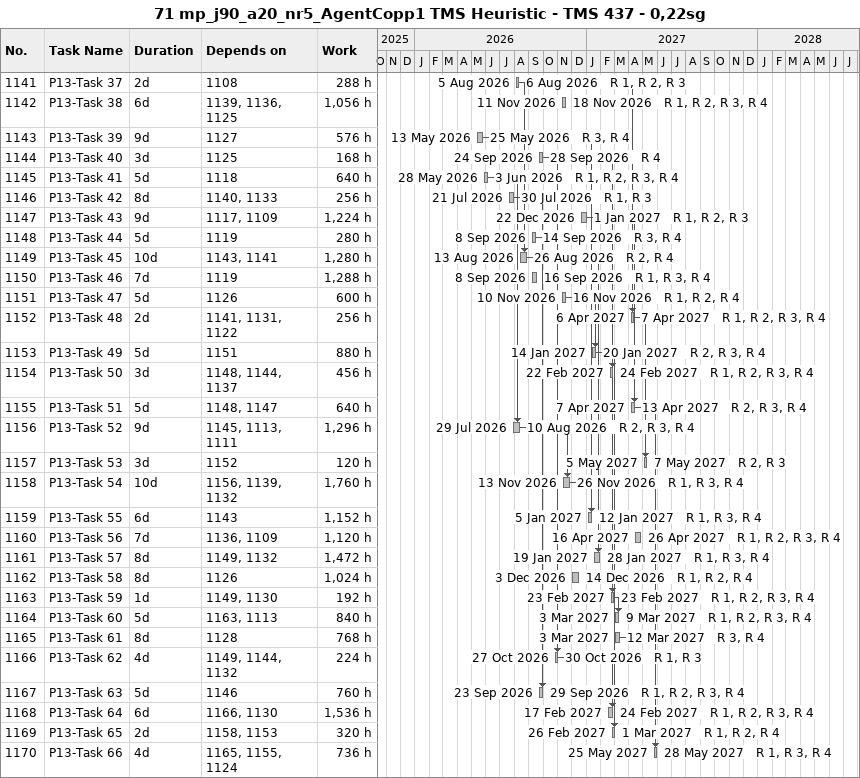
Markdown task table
71 mp_j90_a20_nr5_AgentCopp1 TMS Heuristic - TMS 437 - 0,22sg

| ID | Task | Duration | Start | Finish | Predecessors | Resources | Work (h) |
|---|---|---|---|---|---|---|---|
| 1141 | P13-Task 37 | 2d | 2026-08-05 | 2026-08-06 | 1108 | R 1, R 2, R 3 | 288 |
| 1142 | P13-Task 38 | 6d | 2026-11-11 | 2026-11-18 | 1139, 1136, 1125 | R 1, R 2, R 3, R 4 | 1056 |
| 1143 | P13-Task 39 | 9d | 2026-05-13 | 2026-05-25 | 1127 | R 3, R 4 | 576 |
| 1144 | P13-Task 40 | 3d | 2026-09-24 | 2026-09-28 | 1125 | R 4 | 168 |
| 1145 | P13-Task 41 | 5d | 2026-05-28 | 2026-06-03 | 1118 | R 1, R 2, R 3, R 4 | 640 |
| 1146 | P13-Task 42 | 8d | 2026-07-21 | 2026-07-30 | 1140, 1133 | R 1, R 3 | 256 |
| 1147 | P13-Task 43 | 9d | 2026-12-22 | 2027-01-01 | 1117, 1109 | R 1, R 2, R 3 | 1224 |
| 1148 | P13-Task 44 | 5d | 2026-09-08 | 2026-09-14 | 1119 | R 3, R 4 | 280 |
| 1149 | P13-Task 45 | 10d | 2026-08-13 | 2026-08-26 | 1143, 1141 | R 2, R 4 | 1280 |
| 1150 | P13-Task 46 | 7d | 2026-09-08 | 2026-09-16 | 1119 | R 1, R 3, R 4 | 1288 |
| 1151 | P13-Task 47 | 5d | 2026-11-10 | 2026-11-16 | 1126 | R 1, R 2, R 4 | 600 |
| 1152 | P13-Task 48 | 2d | 2027-04-06 | 2027-04-07 | 1141, 1131, 1122 | R 1, R 2, R 3, R 4 | 256 |
| 1153 | P13-Task 49 | 5d | 2027-01-14 | 2027-01-20 | 1151 | R 2, R 3, R 4 | 880 |
| 1154 | P13-Task 50 | 3d | 2027-02-22 | 2027-02-24 | 1148, 1144, 1137 | R 1, R 2, R 3, R 4 | 456 |
| 1155 | P13-Task 51 | 5d | 2027-04-07 | 2027-04-13 | 1148, 1147 | R 2, R 3, R 4 | 640 |
| 1156 | P13-Task 52 | 9d | 2026-07-29 | 2026-08-10 | 1145, 1113, 1111 | R 2, R 3, R 4 | 1296 |
| 1157 | P13-Task 53 | 3d | 2027-05-05 | 2027-05-07 | 1152 | R 2, R 3 | 120 |
| 1158 | P13-Task 54 | 10d | 2026-11-13 | 2026-11-26 | 1156, 1139, 1132 | R 1, R 3, R 4 | 1760 |
| 1159 | P13-Task 55 | 6d | 2027-01-05 | 2027-01-12 | 1143 | R 1, R 3, R 4 | 1152 |
| 1160 | P13-Task 56 | 7d | 2027-04-16 | 2027-04-26 | 1136, 1109 | R 1, R 2, R 3, R 4 | 1120 |
| 1161 | P13-Task 57 | 8d | 2027-01-19 | 2027-01-28 | 1149, 1132 | R 1, R 3, R 4 | 1472 |
| 1162 | P13-Task 58 | 8d | 2026-12-03 | 2026-12-14 | 1126 | R 1, R 2, R 4 | 1024 |
| 1163 | P13-Task 59 | 1d | 2027-02-23 | 2027-02-23 | 1149, 1130 | R 1, R 2, R 3, R 4 | 192 |
| 1164 | P13-Task 60 | 5d | 2027-03-03 | 2027-03-09 | 1163, 1113 | R 1, R 2, R 3, R 4 | 840 |
| 1165 | P13-Task 61 | 8d | 2027-03-03 | 2027-03-12 | 1128 | R 3, R 4 | 768 |
| 1166 | P13-Task 62 | 4d | 2026-10-27 | 2026-10-30 | 1149, 1144, 1132 | R 1, R 3 | 224 |
| 1167 | P13-Task 63 | 5d | 2026-09-23 | 2026-09-29 | 1146 | R 1, R 2, R 3, R 4 | 760 |
| 1168 | P13-Task 64 | 6d | 2027-02-17 | 2027-02-24 | 1166, 1130 | R 1, R 2, R 3, R 4 | 1536 |
| 1169 | P13-Task 65 | 2d | 2027-02-26 | 2027-03-01 | 1158, 1153 | R 1, R 2, R 4 | 320 |
| 1170 | P13-Task 66 | 4d | 2027-05-25 | 2027-05-28 | 1165, 1155, 1124 | R 1, R 3, R 4 | 736 |
